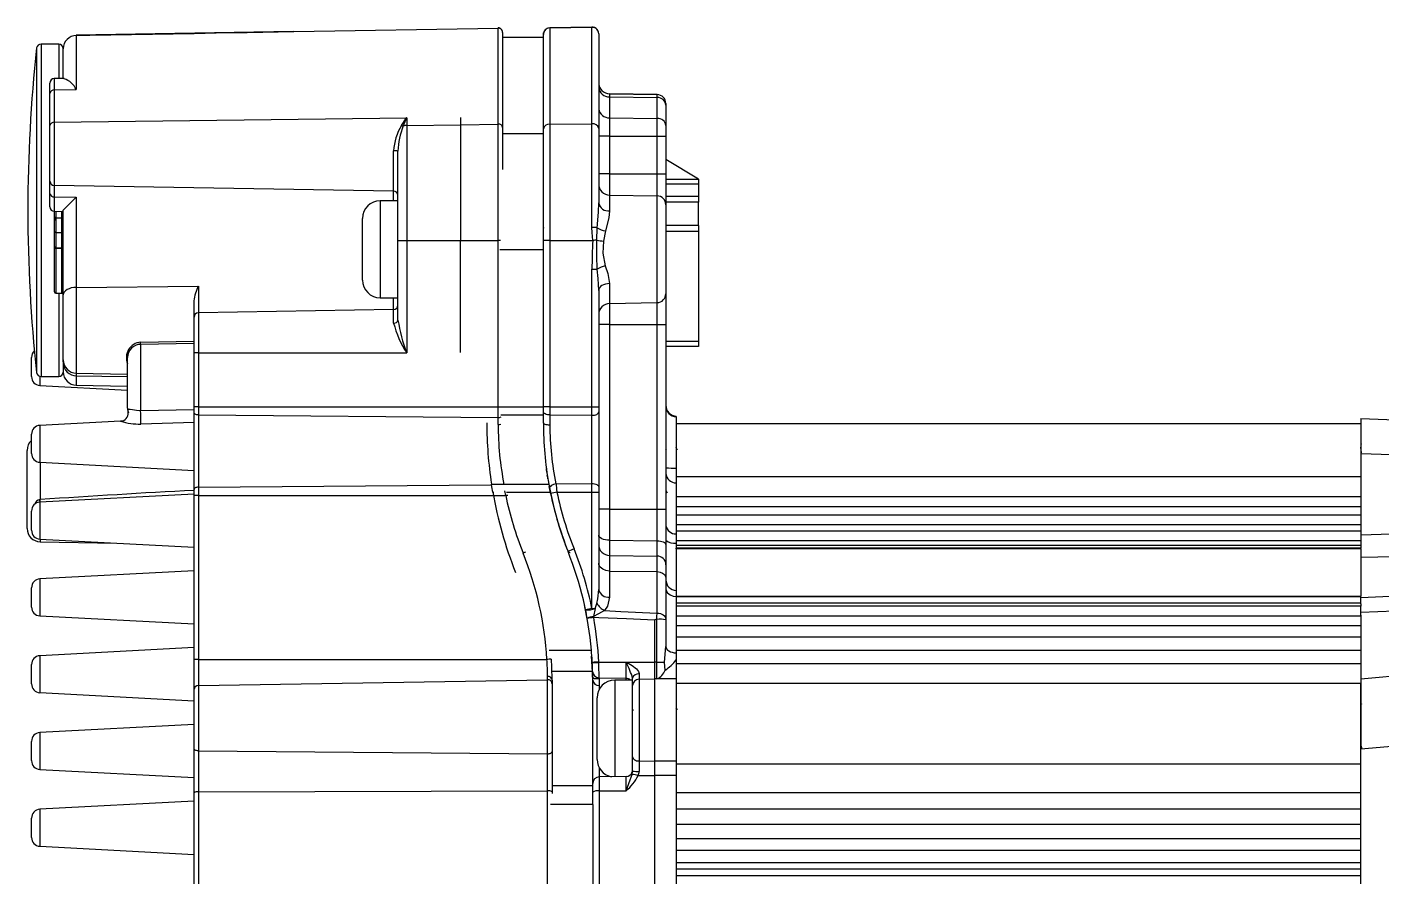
# Model space of a CAD drawing. Extents: x 0.3 to 16.8, y 0.3 to 10.8.
# Drawn here: x 6.992 to 10.048, y 3.048 to 4.965 of the extents above; entities that cross this region are included whole.
import ezdxf

# ---------------------------------------------------------------- set-up
doc = ezdxf.new("R2010")
doc.units = 0
doc.layers.get('0').update_dxf_attribs({"linetype": 'CONTINUOUS'})

msp = doc.modelspace()

# ---------------------------------------------------------------- linework, layer by layer
at = {"color": 7, "linetype": 'CONTINUOUS'}
for p, q in [((7.5926, 4.9549), (7.1026, 4.9463)), ((7.5931, 4.9546), (8.0544, 4.9627)), ((8.0544, 4.7456), (8.0544, 4.9627)), ((8.0645, 4.953), (8.0645, 4.9527)), ((8.0645, 4.9527), (8.0645, 4.7386)), ((8.171, 4.9631), (8.266, 4.9648)), ((8.266, 4.9648), (8.171, 4.9631)), ((8.171, 4.9631), (8.171, 4.7458)), ((8.171, 4.9631), (8.171, 4.9631)), ((8.266, 4.7469), (8.266, 4.9648)), ((8.266, 4.9648), (8.266, 4.9648)), ((7.0631, 4.9266), (7.023, 4.9266)), ((7.1026, 4.9461), (7.1331, 4.9466)), ((7.1026, 4.9461), (7.1026, 4.8241)), ((8.0645, 4.9422), (8.1563, 4.9422)), ((8.1567, 4.9515), (8.1563, 4.9481)), ((8.1563, 4.9481), (8.1567, 4.9515)), ((8.1567, 4.9515), (8.1563, 4.9481)), ((8.1563, 4.7352), (8.1563, 4.9481)), ((8.2813, 4.9498), (8.2813, 4.7363)), ((8.2813, 4.9498), (8.2813, 4.9498)), ((7.0731, 4.9161), (7.0731, 4.9166)), ((7.0731, 4.8489), (7.0731, 4.9161)), ((7.0431, 4.815), (7.0431, 4.8386)), ((7.0753, 4.849), (7.0529, 4.8486)), ((7.0431, 4.7428), (7.0431, 4.815)), ((7.0529, 4.8233), (7.1026, 4.8241)), ((7.0529, 4.8233), (7.0529, 4.7501)), ((8.3059, 4.8143), (8.3059, 4.8076)), ((8.3059, 4.8143), (8.4131, 4.8125)), ((8.3059, 4.8143), (8.3059, 4.8143)), ((8.4131, 4.8125), (8.3059, 4.8143)), ((8.3059, 4.8143), (8.4131, 4.8125)), ((8.3059, 4.8143), (8.4131, 4.8125)), ((8.3059, 4.8143), (8.3059, 4.8143)), ((8.4131, 4.8125), (8.3059, 4.8143)), ((8.3059, 4.8143), (8.4131, 4.8125)), ((8.3059, 4.8143), (8.4131, 4.8125)), ((8.3059, 4.8076), (8.3059, 4.7603)), ((8.3059, 4.8076), (8.4131, 4.806)), ((8.4131, 4.806), (8.4131, 4.8125)), ((8.4131, 4.8125), (8.4131, 4.8125)), ((8.4131, 4.8125), (8.4131, 4.8125)), ((8.4131, 4.8125), (8.4131, 4.8125)), ((8.4131, 4.8125), (8.4131, 4.8125)), ((8.4131, 4.7588), (8.4131, 4.806)), ((8.4327, 4.7925), (8.4327, 4.7885)), ((8.4327, 4.7925), (8.4327, 4.7925)), ((8.4327, 4.7885), (8.4327, 4.7428)), ((7.0431, 4.6173), (7.0431, 4.7428)), ((7.0529, 4.7501), (7.848, 4.7603)), ((7.0529, 4.7501), (7.0529, 4.6077)), ((7.848, 4.7603), (7.848, 4.7431)), ((7.848, 4.7431), (7.9695, 4.7446)), ((7.848, 4.7431), (7.848, 4.4835)), ((7.9695, 4.761), (7.9695, 4.7446)), ((7.9695, 4.7446), (8.0544, 4.7456)), ((7.9695, 4.7446), (7.9695, 4.4835)), ((8.0544, 4.4835), (8.0544, 4.7456)), ((8.0645, 4.7386), (8.0645, 4.6433)), ((8.171, 4.7458), (8.266, 4.7469)), ((8.171, 4.7458), (8.171, 4.4835)), ((8.266, 4.5128), (8.266, 4.7469)), ((8.3059, 4.7603), (8.3059, 4.7185)), ((8.3059, 4.7603), (8.4131, 4.7588)), ((8.4131, 4.7185), (8.4131, 4.7588)), ((8.4327, 4.7428), (8.4327, 4.7185)), ((8.1563, 4.7303), (8.1563, 4.7352)), ((8.1563, 4.7251), (8.1563, 4.7303)), ((8.1563, 4.4635), (8.1563, 4.7251)), ((8.2813, 4.7363), (8.2813, 4.5681)), ((8.3059, 4.7185), (8.2813, 4.7185)), ((8.3059, 4.7185), (8.3059, 4.6338)), ((8.3059, 4.7185), (8.4131, 4.7185)), ((8.4131, 4.6338), (8.4131, 4.7185)), ((8.4131, 4.7185), (8.4327, 4.7185)), ((8.4327, 4.7185), (8.4327, 4.6338)), ((7.8185, 4.5949), (7.8185, 4.6856)), ((7.8283, 4.5004), (7.8283, 4.6853)), ((8.5067, 4.6222), (8.4327, 4.6663)), ((7.0431, 4.5895), (7.0431, 4.6173)), ((8.3059, 4.6338), (8.2813, 4.6338)), ((8.3059, 4.6338), (8.3059, 4.586)), ((8.3059, 4.6338), (8.4131, 4.6338)), ((8.4131, 4.5841), (8.4131, 4.6338)), ((8.4327, 4.6338), (8.4327, 4.5641)), ((8.4327, 4.6222), (8.5067, 4.6222)), ((8.5067, 4.6222), (8.5067, 4.6104)), ((7.0431, 4.5593), (7.0431, 4.5895)), ((7.8185, 4.5949), (7.0529, 4.6077)), ((7.0529, 4.6077), (7.0529, 4.5817)), ((8.3059, 4.586), (8.3059, 4.5503)), ((8.3059, 4.586), (8.4131, 4.5841)), ((8.3059, 4.586), (8.3059, 4.586)), ((8.3059, 4.586), (8.4131, 4.5841)), ((8.5067, 4.6104), (8.5067, 4.5829)), ((7.0529, 4.5817), (7.1026, 4.581)), ((7.1026, 4.581), (7.1026, 4.3778)), ((7.8283, 4.5733), (7.7883, 4.5733)), ((8.4131, 4.3434), (8.4131, 4.5841)), ((8.5067, 4.5829), (8.4327, 4.5829)), ((8.5067, 4.5697), (8.4327, 4.5697)), ((8.4327, 4.5641), (8.4327, 4.3634)), ((8.5067, 4.5829), (8.5067, 4.5697)), ((8.5067, 4.5174), (8.5067, 4.5697)), ((7.0529, 4.5493), (7.0731, 4.5489)), ((7.0531, 4.5365), (7.0531, 4.5493)), ((7.0531, 4.504), (7.0531, 4.5365)), ((7.0531, 4.5336), (7.0531, 4.5283)), ((7.0561, 4.5347), (7.0701, 4.5347)), ((7.0561, 4.5347), (7.0561, 4.5013)), ((7.0701, 4.5013), (7.0701, 4.5347)), ((7.0731, 4.3606), (7.0731, 4.552)), ((7.7483, 4.3943), (7.7483, 4.5333)), ((7.0531, 4.4698), (7.0531, 4.504)), ((7.0561, 4.5013), (7.0701, 4.5013)), ((7.0561, 4.5013), (7.0561, 4.4668)), ((7.0701, 4.4668), (7.0701, 4.5013)), ((7.8283, 4.4283), (7.8283, 4.5004)), ((8.2771, 4.4843), (8.2778, 4.5124)), ((8.2964, 4.5052), (8.2918, 4.482)), ((8.5067, 4.5174), (8.4327, 4.5174)), ((8.5067, 4.5041), (8.4327, 4.5041)), ((8.5067, 4.5174), (8.5067, 4.5041)), ((8.5067, 4.5041), (8.5067, 4.2561)), ((7.0531, 4.3679), (7.0531, 4.469)), ((7.0561, 4.4668), (7.0701, 4.4668)), ((7.0561, 4.4668), (7.0561, 4.466)), ((7.0561, 4.466), (7.0701, 4.466)), ((7.0561, 4.466), (7.0561, 4.3648)), ((7.0701, 4.466), (7.0701, 4.4668)), ((7.0701, 4.3648), (7.0701, 4.466)), ((7.8283, 4.4835), (7.848, 4.4835)), ((7.848, 4.4835), (7.848, 4.2301)), ((7.848, 4.4835), (7.9695, 4.4835)), ((7.9695, 4.2306), (7.9695, 4.4835)), ((7.9695, 4.4835), (8.0544, 4.4835)), ((8.0544, 4.1086), (8.0544, 4.4835)), ((8.171, 4.4835), (8.1563, 4.4835)), ((8.1563, 4.1086), (8.1563, 4.4635)), ((8.171, 4.4835), (8.171, 4.1086)), ((8.171, 4.4835), (8.2677, 4.4835)), ((7.8283, 4.3042), (7.8283, 4.4283)), ((8.266, 4.1086), (8.266, 4.4186)), ((7.1026, 4.3778), (7.3779, 4.3806)), ((7.1026, 4.3778), (7.1026, 4.1843)), ((8.3059, 4.3865), (8.3059, 4.3416)), ((7.0561, 4.3648), (7.0701, 4.3648)), ((7.0731, 4.2143), (7.0731, 4.3606)), ((7.3681, 4.3103), (7.3681, 4.3473)), ((7.7883, 4.3543), (7.8283, 4.3543)), ((8.2813, 4.3707), (8.2813, 4.1086)), ((8.3059, 4.3416), (8.4131, 4.3434)), ((8.3059, 4.3416), (8.4131, 4.3434)), ((8.3059, 4.3416), (8.3059, 4.2938)), ((8.4131, 4.2938), (8.4131, 4.3434)), ((8.4327, 4.3634), (8.4327, 4.2938)), ((7.3681, 4.2301), (7.3681, 4.3103)), ((7.8185, 4.3279), (7.3779, 4.3203)), ((8.3059, 4.2938), (8.4131, 4.2938)), ((8.3059, 4.2938), (8.3059, 3.8776)), ((8.4131, 4.2938), (8.4327, 4.2938)), ((8.4131, 3.8776), (8.4131, 4.2938)), ((8.4327, 4.2938), (8.4327, 3.8776)), ((7.3681, 4.2514), (7.2476, 4.2493)), ((8.5067, 4.2561), (8.5067, 4.2443)), ((7.0015, 4.1765), (7.0015, 4.2198)), ((7.2181, 4.1052), (7.2181, 4.2193)), ((7.3779, 4.2301), (7.3681, 4.2301)), ((7.3681, 4.1086), (7.3681, 4.2301)), ((7.3779, 4.2301), (7.848, 4.2301)), ((7.3779, 4.2301), (7.3779, 4.1086)), ((8.5067, 4.2443), (8.4327, 4.2443)), ((7.0731, 4.2098), (7.0731, 4.2143)), ((7.0731, 4.2098), (7.0731, 4.1866)), ((7.023, 4.1766), (7.0631, 4.1766)), ((7.1026, 4.1843), (7.2181, 4.1823)), ((7.1026, 4.1843), (7.1026, 4.1786)), ((7.0205, 4.1565), (7.2181, 4.1461)), ((7.1026, 4.1571), (7.2181, 4.1551)), ((7.3779, 4.1086), (7.3681, 4.1086)), ((7.3681, 4.095), (7.3681, 4.1086)), ((7.3779, 4.1086), (7.3779, 4.0901)), ((7.3779, 4.1086), (8.0544, 4.1086)), ((8.0544, 4.0844), (8.0544, 4.1086)), ((8.1563, 4.0904), (8.1563, 4.1086)), ((8.171, 4.1086), (8.266, 4.1086)), ((8.171, 4.1086), (8.171, 4.09)), ((8.266, 4.0892), (8.266, 4.1086)), ((8.2813, 4.1086), (8.2813, 4.0967)), ((8.2813, 4.0967), (8.2813, 3.9278)), ((7.2026, 4.0761), (7.0205, 4.0666)), ((7.2051, 4.0763), (7.2026, 4.0761)), ((7.3681, 3.9222), (7.3681, 4.095)), ((7.3779, 4.0901), (7.3779, 3.9271)), ((7.3779, 4.0901), (8.0544, 4.0844)), ((8.0544, 4.0684), (8.0544, 4.0844)), ((8.1563, 4.0722), (8.1563, 4.0904)), ((8.171, 4.09), (8.171, 4.067)), ((8.171, 4.09), (8.266, 4.0892)), ((8.266, 3.9353), (8.266, 4.0892)), ((8.4561, 4.0859), (8.4561, 4.0873)), ((8.4561, 4.0859), (8.4561, 3.9703)), ((10.001, 4.0703), (8.4561, 4.0703)), ((10.001, 4.0703), (8.4561, 4.0703)), ((10.001, 4.0703), (8.4561, 4.0703)), ((10.001, 4.082), (10.001, 4.0022)), ((10.001, 4.0703), (10.001, 4.0022)), ((7.0015, 4.0033), (7.0015, 4.0466)), ((6.9915, 3.834), (6.9915, 4.0102)), ((8.434, 4.0109), (8.4327, 4.013)), ((8.456, 4.016), (8.4557, 4.0165)), ((8.459, 4.0109), (8.4561, 4.0157)), ((10.002, 4.0249), (10.001, 4.0249)), ((10.0025, 4.0245), (10.002, 4.024)), ((10.0027, 4.0242), (10.0025, 4.0246)), ((7.0205, 3.9833), (7.3681, 3.9651)), ((10.1348, 3.9982), (10.001, 4.0022)), ((10.001, 4.0022), (10.001, 3.828)), ((8.4561, 3.9703), (8.4561, 3.9369)), ((10.001, 3.9505), (8.4561, 3.9505)), ((7.3681, 3.9086), (7.3681, 3.9222)), ((7.3779, 3.9271), (7.3779, 3.9086)), ((8.0393, 3.9341), (8.1686, 3.9341)), ((8.173, 3.9114), (8.1697, 3.9286)), ((8.1726, 3.9135), (8.1721, 3.9159)), ((8.1849, 3.9346), (8.266, 3.9353)), ((8.1871, 3.9159), (8.266, 3.9159)), ((8.266, 3.9159), (8.266, 3.9353)), ((8.266, 3.9159), (8.2813, 3.9159)), ((8.266, 3.6532), (8.266, 3.9159)), ((8.2813, 3.9278), (8.2813, 3.9159)), ((8.2813, 3.9159), (8.2813, 3.6961)), ((8.4327, 3.9198), (8.4359, 3.9146)), ((8.4561, 3.9369), (8.4561, 3.8219)), ((7.0203, 3.8991), (7.021, 3.8991)), ((7.3681, 3.9116), (7.0205, 3.8934)), ((7.3779, 3.9086), (7.3681, 3.9086)), ((7.3681, 3.5387), (7.3681, 3.9086)), ((7.3779, 3.9086), (8.0714, 3.9086)), ((7.3779, 3.9086), (7.3779, 3.5387)), ((10.001, 3.9051), (8.4561, 3.9051)), ((10.001, 3.8828), (8.4561, 3.8828)), ((7.0015, 3.83), (7.0015, 3.8734)), ((8.3059, 3.8776), (8.3059, 3.8074)), ((8.3059, 3.8776), (8.4131, 3.8776)), ((8.4131, 3.8065), (8.4131, 3.8776)), ((8.4131, 3.8776), (8.4327, 3.8776)), ((8.4327, 3.8776), (8.4327, 3.797)), ((10.001, 3.8641), (8.4561, 3.8641)), ((10.001, 3.8425), (8.4561, 3.8425)), ((10.001, 3.828), (8.4561, 3.828)), ((8.4561, 3.8219), (8.4561, 3.801)), ((10.001, 3.828), (10.001, 3.8061)), ((10.001, 3.8197), (10.1348, 3.8244)), ((7.0205, 3.8101), (7.3681, 3.7919)), ((7.021, 3.804), (7.1934, 3.801)), ((8.3059, 3.8074), (8.3059, 3.7733)), ((8.3059, 3.8074), (8.4131, 3.8065)), ((8.4131, 3.7715), (8.4131, 3.8065)), ((8.4327, 3.797), (8.4327, 3.7522)), ((10.001, 3.8061), (8.4561, 3.8061)), ((8.4561, 3.801), (8.4561, 3.694)), ((10.001, 3.7954), (8.4561, 3.7954)), ((10.001, 3.8061), (10.001, 3.7954)), ((10.001, 3.8061), (10.001, 3.8052)), ((10.001, 3.7954), (10.001, 3.7894)), ((8.212, 3.7822), (8.212, 3.7822)), ((8.3059, 3.7733), (8.3059, 3.738)), ((8.3059, 3.7733), (8.4131, 3.7715)), ((8.4131, 3.7367), (8.4131, 3.7715)), ((10.001, 3.7894), (8.4561, 3.7894)), ((8.4561, 3.7881), (8.4561, 3.7894)), ((10.001, 3.7881), (8.4561, 3.7881)), ((10.001, 3.7881), (10.001, 3.7894)), ((10.001, 3.7881), (10.001, 3.681)), ((10.001, 3.769), (10.1348, 3.7718)), ((7.3681, 3.7384), (7.0205, 3.7202)), ((8.3059, 3.738), (8.4131, 3.7367)), ((8.3059, 3.738), (8.3059, 3.6791)), ((8.4131, 3.6431), (8.4131, 3.7367)), ((8.4327, 3.7522), (8.4327, 3.7226)), ((7.0015, 3.6568), (7.0015, 3.7002)), ((8.4327, 3.7226), (8.4327, 3.63)), ((8.4561, 3.694), (8.4561, 3.6807)), ((8.4561, 3.681), (10.001, 3.681)), ((8.4561, 3.6807), (8.4561, 3.5533)), ((10.001, 3.6801), (8.4561, 3.6801)), ((10.001, 3.678), (10.1348, 3.6844)), ((10.001, 3.6801), (10.001, 3.681)), ((10.001, 3.6657), (10.001, 3.6801)), ((8.2486, 3.6609), (8.2528, 3.6433)), ((8.2554, 3.6303), (8.2496, 3.6574)), ((8.266, 3.6532), (8.2729, 3.6532)), ((8.2729, 3.6532), (8.2698, 3.6355)), ((8.2729, 3.6532), (8.277, 3.6651)), ((10.001, 3.6657), (8.4561, 3.6657)), ((10.001, 3.6586), (8.4561, 3.6586)), ((10.001, 3.664), (10.001, 3.6657)), ((10.001, 3.664), (10.001, 3.6586)), ((10.001, 3.6383), (10.001, 3.6586)), ((10.001, 3.6452), (10.1348, 3.6503)), ((10.001, 3.6383), (10.001, 3.4951)), ((7.0205, 3.6369), (7.3681, 3.6187)), ((8.2698, 3.6355), (8.2699, 3.6334)), ((8.4069, 3.627), (8.4069, 3.5323)), ((8.4127, 3.6289), (8.4124, 3.6289)), ((8.4127, 3.5323), (8.4127, 3.6289)), ((8.4327, 3.63), (8.4327, 3.6277)), ((8.4327, 3.6277), (8.4327, 3.5676)), ((10.001, 3.6364), (8.4561, 3.6364)), ((10.001, 3.6144), (8.4561, 3.6144)), ((10.001, 3.5889), (8.4561, 3.5889)), ((7.3681, 3.5652), (7.0205, 3.547)), ((8.4299, 3.5323), (8.4327, 3.5676)), ((10.001, 3.5586), (8.4561, 3.5586)), ((8.4561, 3.5533), (8.4561, 3.5376)), ((7.0015, 3.4836), (7.0015, 3.527)), ((7.3779, 3.5387), (7.3681, 3.5387)), ((7.3681, 3.4704), (7.3681, 3.5387)), ((7.3779, 3.5387), (7.3779, 3.4799)), ((7.3779, 3.5387), (8.1644, 3.5387)), ((8.2677, 3.4983), (8.2651, 3.5459)), ((8.343, 3.4961), (8.343, 3.5318)), ((8.3443, 3.5323), (8.4069, 3.5323)), ((8.4069, 3.5323), (8.4069, 3.4946)), ((8.4127, 3.5323), (8.4069, 3.5323)), ((8.4127, 3.4946), (8.4127, 3.5323)), ((8.4127, 3.5323), (8.4299, 3.5323)), ((8.4561, 3.5376), (8.4561, 3.4946)), ((10.001, 3.5284), (8.4561, 3.5284)), ((7.3779, 3.4799), (8.1658, 3.4929)), ((8.1658, 3.4929), (8.1658, 3.5002)), ((8.1658, 3.3258), (8.1658, 3.4929)), ((8.1759, 3.4922), (8.1759, 3.4834)), ((8.2677, 3.4922), (8.2675, 3.5114)), ((8.2677, 3.4922), (8.2677, 3.4983)), ((8.2677, 3.2586), (8.2677, 3.4922)), ((8.2822, 3.4972), (8.343, 3.4961)), ((8.3577, 3.4922), (8.3177, 3.4922)), ((8.3577, 3.4919), (8.3577, 3.496)), ((8.3577, 3.4009), (8.3577, 3.4919)), ((8.3724, 3.5059), (8.3724, 3.494)), ((8.3724, 3.494), (8.4069, 3.4946)), ((8.3724, 3.494), (8.3724, 3.3096)), ((8.4069, 3.4946), (8.4069, 3.3092)), ((8.4127, 3.4946), (8.4069, 3.4946)), ((8.4561, 3.4946), (8.4127, 3.4946)), ((8.4561, 3.4946), (8.4561, 3.3092)), ((10.001, 3.4951), (10.1348, 3.5069)), ((10.001, 3.4951), (10.001, 3.336)), ((7.0205, 3.4637), (7.3681, 3.4454)), ((7.3681, 3.3374), (7.3681, 3.4704)), ((7.3779, 3.4799), (7.3779, 3.3325)), ((8.1759, 3.4834), (8.1759, 3.3307)), ((10.001, 3.4841), (8.4561, 3.4841)), ((10.001, 3.336), (10.001, 3.4841)), ((8.2777, 3.3943), (8.2777, 3.4522)), ((8.3598, 3.4225), (8.3579, 3.4256)), ((8.459, 3.4247), (8.4561, 3.4295)), ((10.002, 3.4387), (10.001, 3.4387)), ((10.0025, 3.4383), (10.002, 3.4378)), ((10.0027, 3.438), (10.0025, 3.4384)), ((8.2777, 3.3132), (8.2777, 3.3943)), ((8.3577, 3.2968), (8.3577, 3.4009)), ((7.3681, 3.392), (7.0205, 3.3738)), ((7.0015, 3.3104), (7.0015, 3.3538)), ((7.3681, 3.2379), (7.3681, 3.3374)), ((7.3779, 3.3325), (8.1658, 3.3258)), ((7.3779, 3.3325), (7.3779, 3.2397)), ((10.0025, 3.3418), (10.001, 3.3492)), ((10.001, 3.3402), (10.0036, 3.3402)), ((10.001, 2.4885), (10.001, 3.336)), ((8.1658, 3.2421), (8.1658, 3.3258)), ((8.1759, 3.3307), (8.1759, 3.2403)), ((8.3724, 3.3096), (8.4069, 3.3092)), ((8.3724, 3.3096), (8.3724, 3.2862)), ((8.4561, 3.3092), (8.4069, 3.3092)), ((8.4069, 3.3092), (8.4069, 3.2769)), ((8.4561, 3.3092), (8.4561, 3.2769)), ((10.001, 3.3023), (8.4561, 3.3023)), ((7.0205, 3.2905), (7.3681, 3.2722)), ((8.343, 3.2746), (8.2824, 3.2735)), ((8.3577, 3.2869), (8.3577, 3.2968)), ((8.3577, 3.2857), (8.3577, 3.2869)), ((8.37, 3.2767), (8.4069, 3.2769)), ((8.4069, 3.2769), (8.4069, 2.5476)), ((8.4561, 3.2769), (8.4069, 3.2769)), ((8.4561, 3.2769), (8.4561, 2.5476)), ((7.3779, 3.2397), (8.1658, 3.2421)), ((8.1658, 2.5481), (8.1658, 3.2421)), ((8.2677, 3.2536), (8.1759, 3.2536)), ((8.1759, 3.2403), (8.1759, 3.2363)), ((8.2677, 3.2536), (8.2677, 3.2585)), ((8.2677, 3.2115), (8.2677, 3.2536)), ((8.2824, 3.2421), (8.343, 3.2423)), ((8.2824, 3.2421), (8.2824, 2.548)), ((7.3681, 3.2188), (7.0205, 3.2006)), ((7.3681, 2.6179), (7.3681, 3.2379)), ((7.3779, 3.2397), (7.3779, 2.6163)), ((8.2677, 3.2115), (8.2677, 2.5486)), ((10.001, 3.2374), (8.4561, 3.2374)), ((7.0015, 3.1372), (7.0015, 3.1806)), ((10.001, 3.201), (8.4561, 3.201)), ((10.001, 3.1662), (8.4561, 3.1662)), ((10.001, 3.1338), (8.4561, 3.1338)), ((7.0205, 3.1173), (7.3681, 3.099)), ((10.001, 3.1078), (8.4561, 3.1078)), ((10.001, 3.0799), (8.4561, 3.0799)), ((10.001, 3.0657), (8.4561, 3.0657)), ((10.001, 3.0508), (8.4561, 3.0508))]:
    msp.add_line(p, q, dxfattribs=at)
at = {"color": 8, "linetype": 'CONTINUOUS'}
for p, q in [((8.0544, 4.9627), (8.0544, 4.963)), ((7.023, 4.9266), (7.023, 4.1766)), ((7.0631, 4.9266), (7.0631, 4.8487)), ((8.0645, 4.9422), (8.1563, 4.9422)), ((7.0131, 4.9177), (7.0131, 4.1855)), ((7.0529, 4.8486), (7.0529, 4.8233)), ((8.4131, 4.8125), (8.4131, 4.8125)), ((8.4131, 4.8125), (8.4131, 4.8125)), ((8.0645, 4.7251), (8.1563, 4.7251)), ((7.8185, 4.5733), (7.8185, 4.5949)), ((8.5067, 4.6104), (8.4327, 4.6104)), ((7.0529, 4.5817), (7.0529, 4.5493)), ((7.7883, 4.5733), (7.7883, 4.3543)), ((7.0561, 4.5492), (7.0561, 4.5347)), ((7.0701, 4.5347), (7.0701, 4.549)), ((8.0594, 4.4835), (8.0544, 4.4835)), ((8.0582, 4.4635), (8.1563, 4.4635)), ((7.3779, 4.3806), (7.3779, 4.3203)), ((7.0631, 4.3648), (7.0631, 4.1766)), ((7.8185, 4.3279), (7.8185, 4.3543)), ((7.3779, 4.3203), (7.3779, 4.2301)), ((7.8185, 4.2973), (7.8185, 4.3279)), ((7.2476, 4.2541), (7.3681, 4.2568)), ((7.2476, 4.2493), (7.2476, 4.1001)), ((8.4327, 4.2561), (8.5067, 4.2561)), ((7.0205, 4.1769), (7.0205, 4.1565)), ((7.1026, 4.1786), (7.2181, 4.1767)), ((7.1026, 4.1786), (7.1026, 4.1571)), ((7.2476, 4.1001), (7.3681, 4.1026)), ((8.0544, 4.1086), (8.0582, 4.1086)), ((8.0582, 4.1086), (8.1563, 4.1086)), ((7.0205, 4.0666), (7.0205, 3.9833)), ((7.3681, 4.0731), (7.2483, 4.0693)), ((8.0605, 4.0904), (8.1563, 4.0904)), ((7.021, 3.9833), (7.021, 3.8991)), ((7.3779, 3.9271), (8.0378, 3.9326)), ((8.0423, 3.9159), (8.0449, 3.9159)), ((8.0714, 3.9086), (8.0698, 3.919)), ((8.0734, 3.9159), (8.1721, 3.9159)), ((7.0205, 3.8934), (7.0205, 3.8101)), ((7.021, 3.81), (7.021, 3.804)), ((7.0205, 3.7202), (7.0205, 3.6369)), ((7.0205, 3.547), (7.0205, 3.4637)), ((8.1698, 3.5596), (8.2648, 3.5596)), ((8.2675, 3.5114), (8.1757, 3.5114)), ((8.2726, 3.4956), (8.2824, 3.4955)), ((8.3177, 3.4922), (8.3177, 3.4009)), ((8.343, 3.4922), (8.343, 3.4961)), ((8.2824, 3.4798), (8.2824, 3.4711)), ((8.3177, 3.4009), (8.3177, 3.2741)), ((7.0205, 3.3738), (7.0205, 3.2905)), ((8.2824, 3.2943), (8.2824, 3.2735)), ((8.2824, 3.2735), (8.2824, 3.2421)), ((8.343, 3.2423), (8.343, 3.2746)), ((8.2677, 3.2115), (8.1727, 3.2115)), ((7.0205, 3.2006), (7.0205, 3.1173))]:
    msp.add_line(p, q, dxfattribs=at)
at = {"color": 7, "linetype": 'CONTINUOUS'}
for points in [[(7.1331, 4.9466), (7.3681, 4.9507), (7.4181, 4.9516), (7.4881, 4.9528), (7.5931, 4.9546)], [(8.2715, 4.9639), (8.2662, 4.9648), (8.266, 4.9648)], [(8.266, 4.9648), (8.2662, 4.9648), (8.2715, 4.9639)], [(7.836, 4.7427), (7.8478, 4.76), (7.848, 4.7603)], [(7.848, 4.7603), (7.8478, 4.76), (7.84, 4.7418)], [(8.4131, 4.6338), (8.4169, 4.6338), (8.4206, 4.6338), (8.424, 4.6338), (8.427, 4.6338), (8.4294, 4.6338), (8.4312, 4.6338), (8.4323, 4.6338), (8.4327, 4.6338)], [(8.2778, 4.5124), (8.2806, 4.5474), (8.2813, 4.5681)], [(8.3059, 4.5503), (8.304, 4.5343), (8.2964, 4.5052)], [(8.1578, 4.5112), (8.1571, 4.5124), (8.1563, 4.5137)], [(8.2677, 4.4835), (8.2664, 4.5018), (8.266, 4.5128)], [(8.2776, 4.4186), (8.2771, 4.4486), (8.2771, 4.4843)], [(8.2918, 4.482), (8.2909, 4.4549), (8.296, 4.4263)], [(8.266, 4.4186), (8.2677, 4.4186), (8.2693, 4.4186), (8.2709, 4.4186), (8.2724, 4.4186), (8.2739, 4.4186), (8.2752, 4.4186), (8.2765, 4.4186), (8.2776, 4.4186)], [(8.2813, 4.3707), (8.2798, 4.3979), (8.2776, 4.4186)], [(8.296, 4.4263), (8.3017, 4.4091), (8.3059, 4.3865)], [(7.1026, 4.3778), (7.0968, 4.3775), (7.0912, 4.3764), (7.0861, 4.3748), (7.0817, 4.3727), (7.078, 4.3701), (7.0753, 4.3671), (7.0736, 4.3639), (7.0731, 4.3606)], [(8.3059, 4.3865), (8.3011, 4.3861), (8.2964, 4.3852), (8.2922, 4.3837), (8.2885, 4.3818), (8.2854, 4.3794), (8.2832, 4.3767), (8.2818, 4.3737), (8.2813, 4.3707)], [(8.3059, 4.2938), (8.3011, 4.2938), (8.2964, 4.2938), (8.2922, 4.2938), (8.2885, 4.2938), (8.2854, 4.2938), (8.2832, 4.2938), (8.2818, 4.2938), (8.2813, 4.2938)], [(8.171, 4.1086), (8.1682, 4.1086), (8.1654, 4.1086), (8.1628, 4.1086), (8.1606, 4.1086), (8.1588, 4.1086), (8.1574, 4.1086), (8.1566, 4.1086), (8.1563, 4.1086)], [(8.171, 4.09), (8.1682, 4.0902), (8.1654, 4.0906), (8.1628, 4.0913), (8.1606, 4.0922), (8.1588, 4.0934), (8.1574, 4.0947), (8.1566, 4.096), (8.1563, 4.0975)], [(8.266, 4.1086), (8.269, 4.1086), (8.2719, 4.1086), (8.2745, 4.1086), (8.2768, 4.1086), (8.2787, 4.1086), (8.2801, 4.1086), (8.281, 4.1086), (8.2813, 4.1086)], [(8.266, 4.0892), (8.269, 4.0893), (8.2719, 4.0897), (8.2745, 4.0904), (8.2768, 4.0913), (8.2787, 4.0925), (8.2801, 4.0938), (8.281, 4.0952), (8.2813, 4.0967)], [(7.3779, 4.0901), (7.376, 4.0902), (7.3741, 4.0905), (7.3724, 4.091), (7.371, 4.0916), (7.3697, 4.0923), (7.3688, 4.0931), (7.3683, 4.094), (7.3681, 4.095)], [(8.171, 4.067), (8.1682, 4.0671), (8.1654, 4.0674), (8.1628, 4.0679), (8.1606, 4.0685), (8.1588, 4.0693), (8.1574, 4.0702), (8.1566, 4.0712), (8.1563, 4.0722)], [(10.001, 4.082), (10.0787, 4.0793), (10.1534, 4.0767), (10.184, 4.0756)], [(10.0023, 4.0049), (10.001, 4.0176), (10.001, 4.0176)], [(8.1643, 3.9609), (8.1634, 3.9669), (8.1631, 3.9692)], [(8.1665, 3.9466), (8.1666, 3.9457), (8.1666, 3.9456), (8.1662, 3.9483), (8.1652, 3.9546)], [(7.3779, 3.9271), (7.376, 3.9269), (7.3741, 3.9267), (7.3724, 3.9262), (7.371, 3.9256), (7.3697, 3.9249), (7.3688, 3.924), (7.3683, 3.9231), (7.3681, 3.9222)], [(8.0423, 3.9159), (8.0402, 3.928), (8.0393, 3.9341)], [(8.1686, 3.9341), (8.1708, 3.9224), (8.1721, 3.9159)], [(8.1849, 3.9346), (8.1819, 3.934), (8.179, 3.9331), (8.1764, 3.9319), (8.1741, 3.9306), (8.1723, 3.929), (8.1711, 3.9274), (8.1704, 3.9258), (8.1704, 3.9243)], [(8.1849, 3.9346), (8.1863, 3.9226), (8.1871, 3.9159)], [(8.266, 3.9353), (8.269, 3.9352), (8.2719, 3.9348), (8.2745, 3.9341), (8.2768, 3.9332), (8.2787, 3.932), (8.2801, 3.9307), (8.281, 3.9293), (8.2813, 3.9278)], [(8.3059, 3.8776), (8.3011, 3.8776), (8.2964, 3.8776), (8.2922, 3.8776), (8.2885, 3.8776), (8.2854, 3.8776), (8.2832, 3.8776), (8.2818, 3.8776), (8.2813, 3.8776)], [(8.3059, 3.8074), (8.3011, 3.8076), (8.2964, 3.8083), (8.2922, 3.8094), (8.2885, 3.8109), (8.2854, 3.8127), (8.2832, 3.8147), (8.2818, 3.8169), (8.2813, 3.8192)], [(8.4131, 3.8065), (8.4169, 3.8063), (8.4206, 3.8057), (8.424, 3.8048), (8.427, 3.8036), (8.4294, 3.8022), (8.4312, 3.8006), (8.4323, 3.7988), (8.4327, 3.797)], [(8.3059, 3.738), (8.2976, 3.7391), (8.2904, 3.742), (8.2849, 3.7465), (8.2818, 3.752), (8.2813, 3.755), (8.2813, 3.7556)], [(8.4131, 3.7367), (8.4197, 3.7358), (8.4255, 3.7334), (8.4298, 3.7299), (8.4323, 3.7255), (8.4327, 3.7231), (8.4327, 3.7226)], [(8.277, 3.6651), (8.2795, 3.6753), (8.2813, 3.6961)], [(8.3059, 3.6791), (8.3011, 3.6587), (8.2943, 3.6487)], [(8.4327, 3.6983), (8.4327, 3.6978), (8.4333, 3.6944), (8.4365, 3.6889), (8.4421, 3.6845), (8.4494, 3.6817), (8.4561, 3.6807)], [(8.2943, 3.6487), (8.281, 3.6415), (8.2698, 3.6355)], [(8.2943, 3.6487), (8.3312, 3.647), (8.4131, 3.6431)], [(8.4124, 3.6289), (8.4127, 3.6355), (8.4131, 3.6431)], [(8.4131, 3.6431), (8.4169, 3.6428), (8.4206, 3.642), (8.424, 3.6408), (8.427, 3.6392), (8.4294, 3.6372), (8.4312, 3.6349), (8.4323, 3.6325), (8.4327, 3.63)], [(8.4069, 3.627), (8.3437, 3.6299), (8.2813, 3.6328), (8.2699, 3.6334)], [(8.4124, 3.6289), (8.4119, 3.6288), (8.4102, 3.6285), (8.409, 3.6282), (8.4083, 3.628), (8.4077, 3.6278), (8.4072, 3.6275), (8.4071, 3.6273), (8.4069, 3.6271), (8.4069, 3.627)], [(8.4327, 3.5676), (8.4331, 3.5649), (8.4345, 3.5623), (8.4366, 3.5599), (8.4395, 3.5578), (8.443, 3.556), (8.4471, 3.5547), (8.4515, 3.5537), (8.4561, 3.5533)], [(8.2814, 3.5328), (8.3122, 3.5327), (8.343, 3.5327)], [(8.343, 3.5318), (8.313, 3.5318), (8.2814, 3.5318)], [(8.343, 3.5327), (8.3435, 3.5327), (8.3443, 3.5323)], [(8.3437, 3.5311), (8.3432, 3.5317), (8.3431, 3.5317), (8.343, 3.5318), (8.343, 3.5318)], [(8.3443, 3.5323), (8.3566, 3.5253), (8.3668, 3.5171), (8.3709, 3.5115), (8.3724, 3.5072), (8.3724, 3.5059)], [(8.4311, 3.5144), (8.4299, 3.5319), (8.4299, 3.5323)], [(8.2677, 3.4922), (8.2676, 3.5037), (8.2675, 3.5114)], [(8.2677, 3.4983), (8.2678, 3.4978), (8.2681, 3.4973), (8.2685, 3.4968), (8.2691, 3.4964), (8.2699, 3.4961), (8.2707, 3.4958), (8.2716, 3.4957), (8.2726, 3.4956)], [(8.2822, 3.4972), (8.2824, 3.4905), (8.2824, 3.4798)], [(7.3779, 3.3325), (7.376, 3.3327), (7.3741, 3.3329), (7.3724, 3.3334), (7.371, 3.334), (7.3697, 3.3347), (7.3688, 3.3356), (7.3683, 3.3365), (7.3681, 3.3374)], [(10.184, 3.3527), (10.1534, 3.3499), (10.0787, 3.3431), (10.001, 3.336)], [(8.1658, 3.3258), (8.1677, 3.3259), (8.1696, 3.3262), (8.1714, 3.3266), (8.1729, 3.3272), (8.1742, 3.328), (8.1752, 3.3288), (8.1757, 3.3297), (8.1759, 3.3307)], [(8.3577, 3.319), (8.358, 3.3172), (8.3588, 3.3154), (8.3602, 3.3138), (8.362, 3.3124), (8.3642, 3.3112), (8.3668, 3.3103), (8.3696, 3.3098), (8.3724, 3.3096)], [(8.343, 3.2423), (8.343, 3.2425), (8.3522, 3.2672), (8.3565, 3.2792)], [(8.3565, 3.2792), (8.3577, 3.2857), (8.3577, 3.2869)]]:
    msp.add_lwpolyline(points, dxfattribs=at)
at = {"color": 8, "linetype": 'CONTINUOUS'}
for points in [[(7.2202, 4.0946), (7.2198, 4.0952), (7.2192, 4.0999), (7.2206, 4.1028), (7.2237, 4.1032), (7.2297, 4.102), (7.238, 4.1005), (7.2476, 4.1001)], [(8.0714, 3.9086), (8.0734, 3.909), (8.0752, 3.9094), (8.0759, 3.9095)]]:
    msp.add_lwpolyline(points, dxfattribs=at)
at = {"color": 7, "linetype": 'CONTINUOUS'}
for centre, radius, start, end in [((8.0545, 4.953), 0.01, 0, 91), ((8.0545, 4.9527), 0.01, 0.0236, 90.9766), ((8.1713, 4.9481), 0.015, 91, 180), ((8.1713, 4.9481), 0.015, 91, 166.8576), ((8.2663, 4.9498), 0.015, 0, 91), ((8.2663, 4.9498), 0.015, 359.9994, 69.6718), ((8.2663, 4.9498), 0.015, 359.9994, 69.6718), ((7.023, 4.9166), 0.01, 90, 173.7459), ((7.0631, 4.9166), 0.01, 0, 90), ((7.1031, 4.9161), 0.03, 91.0003, 179.9998), ((10.3536, 4.5516), 3.3605, 173.7459, 180), ((7.0531, 4.8386), 0.01, 91, 180), ((7.0589, 4.8023), 0.0488, 26.5085, 70.4278), ((8.3063, 4.8393), 0.025, 180, 269), ((8.3063, 4.8393), 0.025, 180, 269), ((7.0523, 4.8141), 0.00924, 86.0963, 174.368), ((8.3047, 4.8311), 0.0235, 184.1287, 272.7674), ((8.4127, 4.7925), 0.02, 0, 89), ((8.4127, 4.7925), 0.02, 0, 89), ((8.4127, 4.7925), 0.02, 0, 89), ((8.414, 4.7872), 0.0188, 4.1292, 92.7669), ((8.304, 4.7831), 0.0228, 186.8783, 274.7688), ((7.0519, 4.7413), 0.00892, 83.3087, 169.9327), ((7.9415, 4.6791), 0.1232, 148.9032, 176.9715), ((7.9984, 4.6796), 0.1702, 158.5517, 178.0773), ((7.8412, 4.7566), 0.0148, 249.3063, 265.1655), ((7.8482, 4.716), 0.0271, 90.5507, 107.6691), ((8.0557, 4.7368), 0.00898, 11.6167, 98.7947), ((8.1694, 4.7326), 0.0133, 82.6988, 168.7751), ((8.2681, 4.7336), 0.0135, 11.6168, 98.7949), ((8.4146, 4.7406), 0.0183, 6.8787, 94.7685), ((7.8209, 4.6018), 0.0838, 84.9359, 91.6594), ((7.0529, 4.6175), 0.00978, 181.2845, 270.2872), ((7.0521, 4.5907), 0.00907, 187.6268, 275.2555), ((7.8185, 4.5852), 0.00978, 1.2839, 90.2866), ((8.3063, 4.611), 0.025, 180, 269), ((8.3063, 4.611), 0.025, 180, 269), ((7.0531, 4.5593), 0.01, 180, 269), ((7.7281, 3.9169), 0.9124, 133.2874, 135.8868), ((7.7883, 4.5333), 0.04, 90, 180), ((8.3031, 4.5723), 0.0222, 191.1586, 277.2664), ((8.4127, 4.5641), 0.02, 0, 89), ((8.4127, 4.5641), 0.02, 0, 89), ((10.3536, 4.5516), 3.3605, 180, 186.2541), ((7.0556, 4.5373), 0.00264, 197.4351, 280.4099), ((7.0706, 4.5321), 0.00264, 17.4381, 100.4028), ((7.0559, 4.5042), 0.00285, 183.53, 273.1397), ((7.0702, 4.4985), 0.00285, 3.5302, 93.1426), ((8.2671, 4.3775), 0.1353, 85.4781, 90.4447), ((8.3078, 4.5625), 0.0585, 239.0868, 258.7603), ((7.0561, 4.4698), 0.003, 180.0177, 270.037), ((7.0561, 4.469), 0.00299, 180.152, 270.1865), ((7.0701, 4.4638), 0.003, 0.0225, 90.0293), ((7.0701, 4.463), 0.00299, 0.2229, 90.2426), ((9.6205, 4.4162), 1.3545, 177.1524, 179.898), ((8.9575, -3.411), 7.9246, 94.92564, 94.99348), ((8.3064, 4.6202), 0.139, 257.8029, 263.9439), ((8.3115, 4.3631), 0.0651, 103.7484, 121.3824), ((7.4662, 4.3364), 0.0988, 153.4349, 173.6727), ((7.7883, 4.3943), 0.04, 180, 270), ((7.0561, 4.3679), 0.00304, 179.1886, 269.2327), ((7.07, 4.3618), 0.00304, 359.2216, 89.197), ((8.3063, 4.3166), 0.025, 91, 180), ((8.3063, 4.3166), 0.025, 91, 180), ((8.4127, 4.3634), 0.02, 271, 0), ((8.4127, 4.3634), 0.02, 271, 0), ((7.3781, 4.3103), 0.01, 91, 180), ((7.8183, 4.3379), 0.01, 271, 0), ((7.8197, 4.3061), 0.00883, 262.1899, 347.7323), ((8.0369, 4.3531), 0.2254, 194.3115, 213.0498), ((8.169, 4.3549), 0.3444, 188.4678, 201.2449), ((7.2481, 4.2193), 0.03, 91, 180), ((7.0215, 4.2198), 0.02, 132.2426, 180), ((7.1031, 4.2143), 0.03, 180, 269), ((7.1023, 4.2078), 0.0292, 181.6103, 270.5955), ((7.0215, 4.1765), 0.02, 180, 267), ((7.023, 4.1866), 0.01, 186.2541, 270), ((7.0631, 4.1866), 0.01, 270, 0), ((7.1031, 4.1871), 0.03, 180, 269), ((7.2481, 4.1052), 0.03, 180, 200.8872), ((6.9551, 4.0781), 0.2933, 358.2857, 4.3086), ((8.4577, 4.1122), 0.025, 180, 266.3884), ((8.4577, 4.1108), 0.025, 180, 266.3884), ((7.0215, 4.0466), 0.02, 93, 180), ((7.2019, 4.0942), 0.018, 272.0771, 3.1368), ((8.9391, 4.0722), 0.9103, 180, 188.7314), ((8.7558, 4.0685), 0.7015, 180.0045, 191.1437), ((8.9391, 4.0722), 0.7828, 180, 190.1682), ((8.8117, 4.0671), 0.6407, 180.0078, 191.9306), ((7.0215, 4.0102), 0.03, 131.8103, 180), ((7.0215, 4.0033), 0.02, 180, 267), ((8.4505, 4.4602), 0.4899, 267.9165, 270.6566), ((8.4558, 3.9601), 0.0232, 184.2683, 270.7206), ((8.9391, 4.0722), 0.9103, 189.8888, 201.7447), ((8.9391, 4.0722), 0.7828, 191.5207, 201.7447), ((8.939, 4.0722), 0.7827, 191.5959, 199.6458), ((8.3938, 2.9041), 1.0327, 101.5469, 102.3649), ((8.9388, 4.0722), 0.7678, 191.749, 201.7447), ((7.0215, 3.8734), 0.02, 93, 180), ((8.8471, 4.0722), 0.7928, 191.9136, 201.7447), ((7.0215, 3.834), 0.03, 180, 269), ((7.0215, 3.83), 0.02, 180, 267), ((8.9391, 4.0722), 0.7828, 196.7655, 201.7447), ((8.4547, 3.8441), 0.0222, 188.0716, 273.6632), ((8.3059, 3.7979), 0.0246, 180.9927, 270.0045), ((8.451, 3.8281), 0.0275, 228.3562, 280.7438), ((7.393, 3.4922), 0.7728, 3.4465, 21.7447), ((8.4326, 3.2592), 0.5677, 111.3762, 112.8657), ((7.4849, 3.4922), 0.7828, 4.9346, 21.7447), ((8.2158, 3.7841), 0.0042, 206.1884, 280.8638), ((7.4847, 3.4922), 0.7978, 11.6376, 21.7447), ((8.4131, 3.7519), 0.0197, 0.9929, 90.0041), ((7.0215, 3.7002), 0.02, 93, 180), ((8.4572, 3.7185), 0.0245, 180.9324, 267.4509), ((8.3028, 3.7009), 0.022, 192.6405, 277.9828), ((7.0215, 3.6568), 0.02, 180, 267), ((8.2538, 3.7112), 0.0611, 267.9594, 288.2224), ((8.4724, 2.6333), 1.0406, 101.4368, 102.2486), ((8.3138, 3.6866), 0.0426, 210.2153, 242.8121), ((8.274, 3.5911), 0.0446, 95.4482, 114.9187), ((8.4762, 2.4645), 1.187, 100.0115, 100.7232), ((7.4847, 3.4922), 0.7978, 2.9104, 10.1875), ((8.4192, 3.571), 0.0582, 76.589, 96.398), ((7.0215, 3.527), 0.02, 93, 180), ((7.4849, 3.4922), 0.7828, 1.4026, 4.9346), ((7.6352, 3.5002), 0.5306, 0.0006, 4.1599), ((7.3932, 3.4922), 0.7828, 360, 3.4466), ((7.4849, 3.4922), 0.7829, 1.4031, 2.9103), ((9.1057, 3.5323), 0.8243, 179.9658, 180.0342), ((6.1105, 3.4649), 2.1719, 0.8503, 1.7638), ((9.1307, 3.5322), 0.7877, 179.965, 180.035), ((9.2088, 3.048), 0.9908, 150.7428, 150.8238), ((8.1904, 3.4493), 0.1737, 15.5989, 28.0829), ((8.3662, 3.6095), 0.1151, 304.333, 321.3682), ((8.1668, 3.4911), 0.0092, 7.2776, 96.5288), ((8.1662, 3.4832), 0.00977, 1.5658, 92.4176), ((8.2823, 3.512), 0.0148, 182.0911, 269.7832), ((8.2815, 3.4936), 0.0138, 185.7781, 274.0091), ((8.3177, 3.4522), 0.04, 90, 180), ((8.3705, 3.4929), 0.0132, 81.5281, 166.2564), ((8.3724, 3.4793), 0.0147, 89.747, 178.7504), ((8.3971, 3.5276), 0.0365, 295.3397, 338.8985), ((7.0215, 3.4836), 0.02, 180, 267), ((7.3778, 3.4701), 0.00975, 89.5117, 178.5026), ((7.0215, 3.3538), 0.02, 93, 180), ((7.0215, 3.3104), 0.02, 180, 267), ((8.3177, 3.3132), 0.04, 180, 258.6125), ((8.2827, 3.2585), 0.015, 91, 180), ((8.3427, 3.2896), 0.015, 271, 342.7558), ((8.2761, 3.3227), 0.1046, 309.756, 333.9347), ((8.3582, 3.2499), 0.0293, 66.1582, 93.3118), ((8.3688, 3.3701), 0.084, 262.4013, 272.4811), ((8.3505, 3.2867), 0.0219, 332.8495, 358.5922), ((8.1683, 3.2261), 0.0162, 61.6369, 98.9014), ((8.2789, 3.2191), 0.0232, 81.2767, 118.8621), ((7.3756, 3.2244), 0.0155, 81.2775, 118.8616), ((7.0215, 3.1806), 0.02, 93, 180), ((7.0215, 3.1372), 0.02, 180, 267)]:
    msp.add_arc(centre, radius, start, end, dxfattribs=at)
at = {"color": 8, "linetype": 'CONTINUOUS'}
for centre, radius, start, end in [((7.2503, 4.2192), 0.0349, 94.4585, 202.8662), ((7.0999, 4.2483), 0.1478, 0.3858, 2.2466), ((7.2486, 4.2361), 0.1668, 253.9898, 269.88), ((8.0548, 4.1017), 0.0173, 268.6098, 290.7483), ((8.0548, 4.0904), 0.022, 268.9242, 284.9496), ((8.4578, -17.2053), 21.1533, 92.95287, 93.89471), ((7.0224, 3.8853), 0.014, 98.4701, 166.9455), ((6.8564, 3.8822), 0.1648, 3.9133, 5.8816), ((6.7353, 3.875), 0.2867, 3.6852, 4.823), ((8.5898, 2.5787), 1.2919, 111.5086, 111.7627), ((8.3882, -0.1426), 3.6881, 93.3283, 93.4789), ((8.5865, -2.526), 6.0664, 92.88285, 93.01716), ((8.2743, 3.6138), 0.0823, 265.0265, 274.9411), ((8.3427, 3.4809), 0.0152, 47.9462, 89.1358)]:
    msp.add_arc(centre, radius, start, end, dxfattribs=at)

doc.saveas('drawing.dxf')
